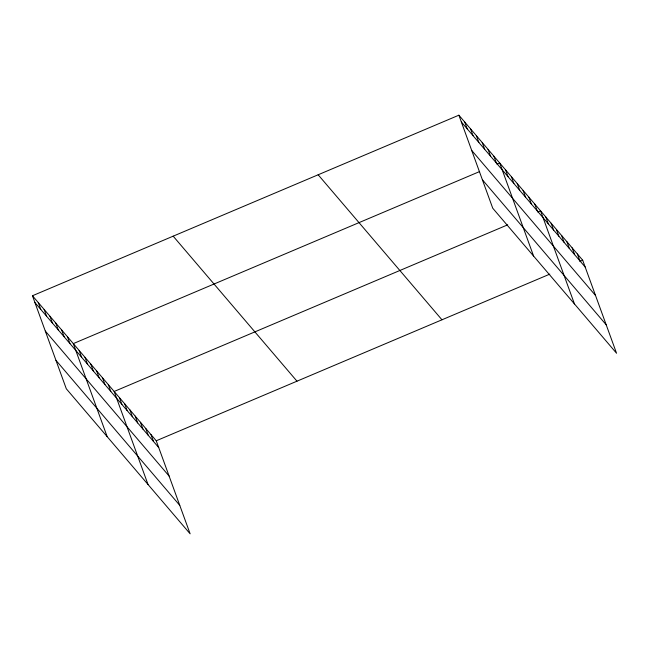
<?xml version="1.0" encoding="UTF-8"?>
<svg xmlns="http://www.w3.org/2000/svg" width="649" height="649" viewBox="0 0 649 649"><rect width="100%" height="100%" fill="white"/><g stroke="black" fill="none" stroke-linecap="round" stroke-linejoin="round"><path stroke-width="0.97" d="M32.45 295.757L156.255 440.776L190.125 533.811L66.312 388.792L32.45 295.757L458.875 115.189L582.688 260.208L616.55 353.243L492.745 208.224L458.875 115.189M479.635 171.555L73.305 343.613L107.166 436.647M496.996 164.205L499.738 163.045L533.6 256.079M507.696 224.83L114.159 391.469L148.029 484.511M537.851 212.061L540.593 210.901L574.454 303.935M156.255 440.776L549.792 274.138M579.946 261.369L582.688 260.208M461.358 121.996L585.163 267.015M471.718 150.446L595.522 295.473M482.385 179.765L606.19 324.792M318.156 174.776L441.961 319.795M173.169 236.163L296.982 381.19M34.924 302.564L158.737 447.583M45.284 331.022L169.089 476.041M55.96 360.341L179.765 505.36M577.423 254.043L579.906 260.849M572.167 247.877L574.641 254.684M566.901 241.72L569.376 248.526M561.636 235.555L564.119 242.361M556.38 229.389L558.854 236.195M551.115 223.224L553.597 230.03M545.858 217.066L548.332 223.873M534.752 204.062L537.234 210.868M528.919 197.223L531.393 204.029M523.086 190.392L525.56 197.199M517.245 183.553L519.719 190.36M511.412 176.715L513.886 183.521M505.571 169.876L508.053 176.69M493.897 156.206L496.38 163.013M488.064 149.367L490.539 156.174M482.223 142.529L484.706 149.343M476.39 135.698L478.865 142.504M470.549 128.859L473.032 135.665M464.716 122.02L467.191 128.827M150.998 434.611L153.472 441.417M145.733 428.445L148.215 435.252M140.468 422.288L142.95 429.094M135.211 416.123L137.685 422.929M129.946 409.957L132.428 416.763M124.689 403.792L127.163 410.606M119.424 397.634L121.898 404.441M108.326 384.63L110.801 391.436M102.493 377.791L104.968 384.606M96.652 370.96L99.127 377.767M90.819 364.121L93.294 370.928M84.978 357.283L87.461 364.089M79.146 350.452L81.62 357.258M67.472 336.774L69.946 343.581M61.631 329.935L64.113 336.742M55.798 323.105L58.272 329.911M49.957 316.266L52.439 323.072M44.124 309.427L46.598 316.233M38.283 302.588L40.765 309.403"/></g></svg>
